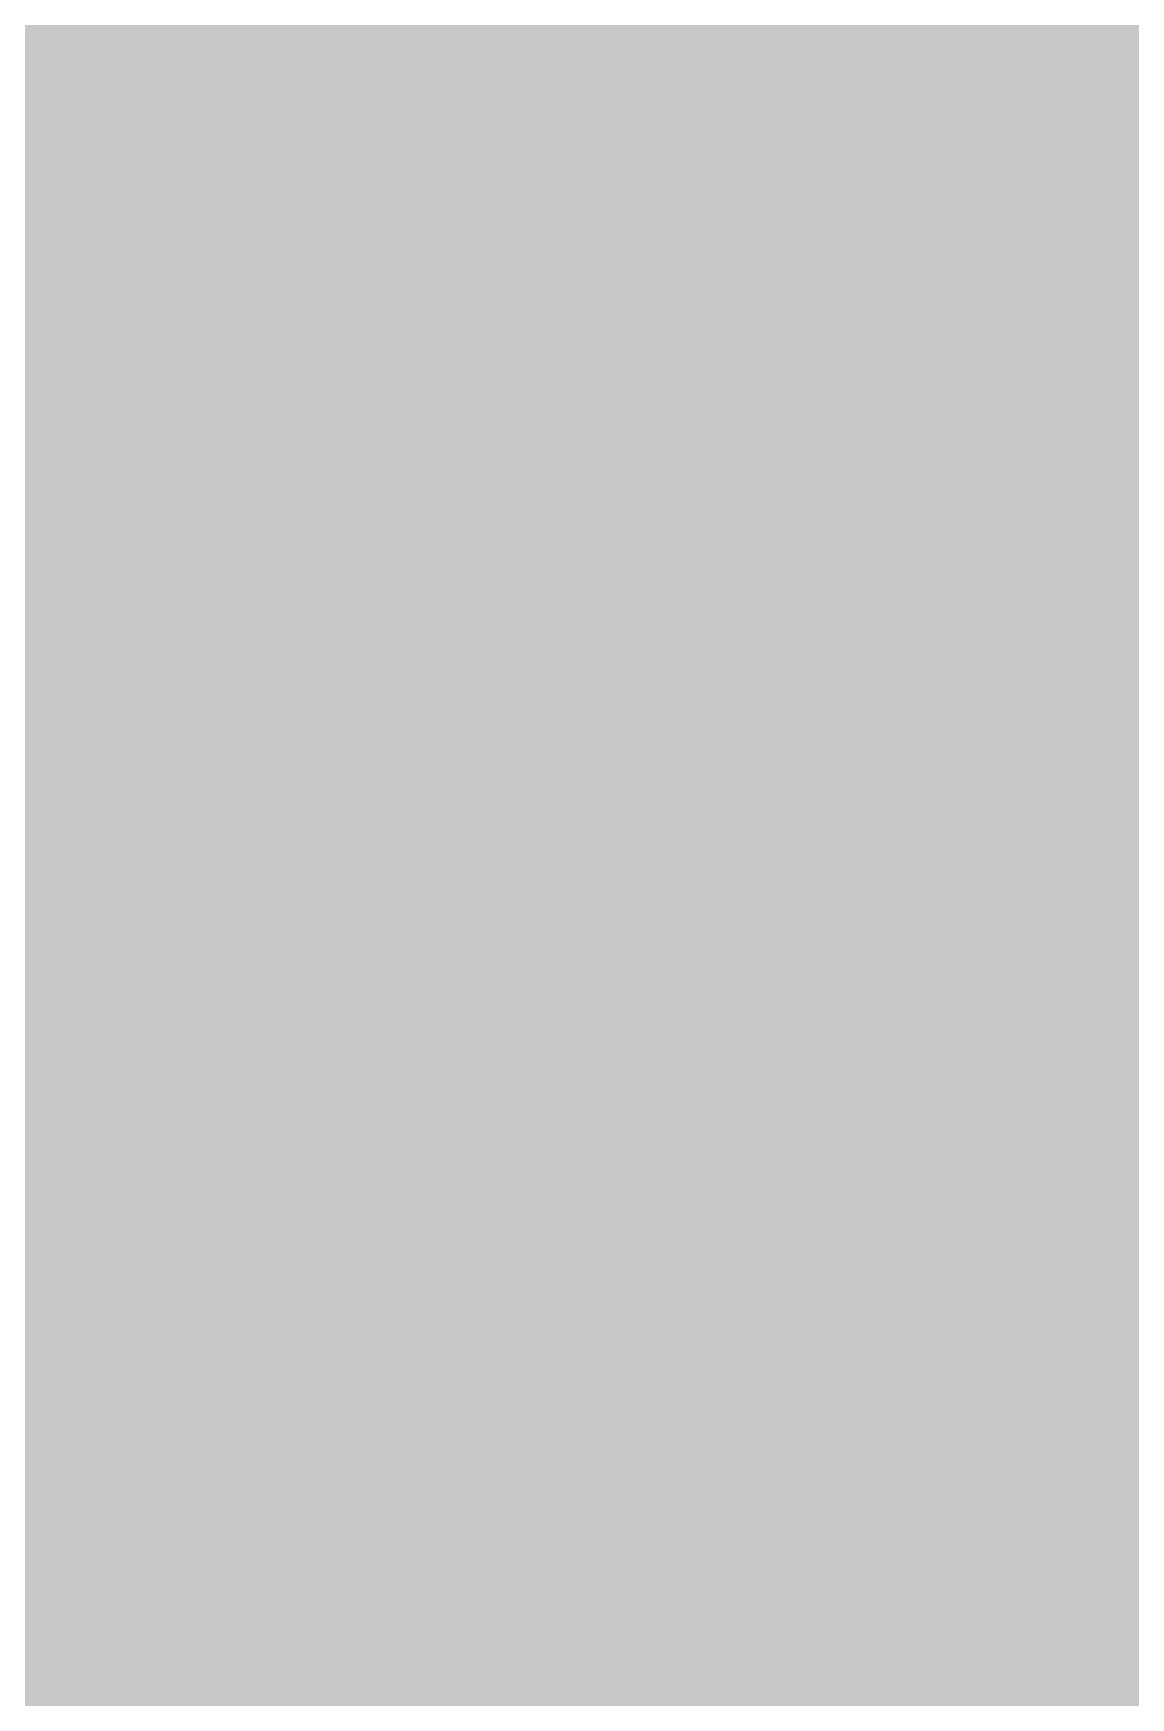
# Model space of a CAD drawing. Header units: inches. Extents: x -2 to 289, y -4 to 187.
# Drawn here: x 33.831 to 34.747, y 6.303 to 7.693 of the extents above; entities that cross this region are included whole.
import ezdxf

# ---------------------------------------------------------------- set-up
doc = ezdxf.new("R2010")
doc.units = ezdxf.units.IN
for name, color, linetype in [('Bottom Layer', 5, 'Continuous'), ('Bottom Solder', 6, 'Continuous'), ('Drill Drawing', 1, 'Continuous'), ('Layer 1', 16, 'Continuous'), ('Layer 2', 76, 'Continuous'), ('Multi-Layer', 9, 'Continuous'), ('Pad Holes', 156, 'Continuous'), ('Top Layer', 1, 'Continuous'), ('Top Solder', 216, 'Continuous')]:
    doc.layers.add(name, color=color, linetype=linetype)

# ---------------------------------------------------------------- blocks, each defined once
blk = doc.blocks.new('471KD10J_47')
at = {"layer": 'Bottom Layer'}
h = blk.add_hatch(color=5, dxfattribs=at)
edge = h.paths.add_edge_path()
edge.add_arc((3.74904, -1.1), 1, 0, 360)
at = {"layer": 'Bottom Solder'}
h = blk.add_hatch(color=6, dxfattribs=at)
edge = h.paths.add_edge_path()
edge.add_arc((3.74904, -1.1), 1.0508, 0, 360)
at = {"layer": 'Layer 1'}
h = blk.add_hatch(color=16, dxfattribs=at)
edge = h.paths.add_edge_path()
edge.add_arc((3.74904, -1.1), 1, 0, 360)
at = {"layer": 'Layer 2'}
h = blk.add_hatch(color=76, dxfattribs=at)
edge = h.paths.add_edge_path()
edge.add_arc((3.74904, -1.1), 1, 0, 360)
at = {"layer": 'Multi-Layer'}
h = blk.add_hatch(color=9, dxfattribs=at)
edge = h.paths.add_edge_path()
edge.add_arc((3.74904, -1.1), 1, 0, 360)
at = {"layer": 'Pad Holes'}
h = blk.add_hatch(color=7, dxfattribs=at)
edge = h.paths.add_edge_path()
edge.add_arc((3.74904, -1.1), 0.59995, 0, 360)
at = {"layer": 'Top Layer'}
h = blk.add_hatch(color=1, dxfattribs=at)
edge = h.paths.add_edge_path()
edge.add_arc((3.74904, -1.1), 1, 0, 360)
at = {"layer": 'Top Solder'}
h = blk.add_hatch(color=216, dxfattribs=at)
edge = h.paths.add_edge_path()
edge.add_arc((3.74904, -1.1), 1.0508, 0, 360)

msp = doc.modelspace()

# ---------------------------------------------------------------- linework, layer by layer
at = {"layer": 'Bottom Layer', "const_width": 1.27}
msp.add_lwpolyline([(34.445, 0.3765), (34.445, 7.3914)], dxfattribs=at)
at = {"layer": 'Bottom Layer', "const_width": 0.635}
msp.add_lwpolyline([(34.1275, 7.3914, 1), (34.7625, 7.3914, 1)], format="xyb", close=True, dxfattribs=at)
at = {"layer": 'Drill Drawing', "const_width": 0.0508}
for points in [[(34.318, 7.5184), (34.445, 7.6454)], [(34.445, 7.6454), (34.572, 7.5184)], [(34.3688, 7.4676), (34.445, 7.5438)], [(34.445, 7.5438), (34.5212, 7.4676)], [(34.191, 7.5184), (34.318, 7.3914)], [(34.191, 7.5184), (34.318, 7.5184)], [(34.572, 7.5184), (34.699, 7.5184)], [(34.572, 7.3914), (34.699, 7.5184)], [(34.2926, 7.4676), (34.3688, 7.3914)], [(34.2926, 7.4676), (34.3688, 7.4676)], [(34.5212, 7.4676), (34.5974, 7.4676)], [(34.5212, 7.3914), (34.5974, 7.4676)], [(34.191, 7.2644), (34.318, 7.3914)], [(34.2926, 7.3152), (34.3688, 7.3914)], [(34.5212, 7.3914), (34.5974, 7.3152)], [(34.572, 7.3914), (34.699, 7.2644)], [(34.2926, 7.3152), (34.3688, 7.3152)], [(34.3688, 7.3152), (34.445, 7.239)], [(34.445, 7.239), (34.5212, 7.3152)], [(34.5212, 7.3152), (34.5974, 7.3152)], [(34.191, 7.2644), (34.318, 7.2644)], [(34.318, 7.2644), (34.445, 7.1374)], [(34.445, 7.1374), (34.572, 7.2644)], [(34.572, 7.2644), (34.699, 7.2644)]]:
    msp.add_lwpolyline(points, dxfattribs=at)
at = {"layer": 'Drill Drawing', "const_width": 0.0254}
for points in [[(34.4323, 7.6454, 1), (34.4577, 7.6454, 1)], [(34.4323, 7.6454, 1), (34.4577, 7.6454, 1)], [(34.4323, 7.5438, 1), (34.4577, 7.5438, 1)], [(34.4323, 7.5438, 1), (34.4577, 7.5438, 1)], [(34.1783, 7.5184, 1), (34.2037, 7.5184, 1)], [(34.1783, 7.5184, 1), (34.2037, 7.5184, 1)], [(34.3053, 7.5184, 1), (34.3307, 7.5184, 1)], [(34.3053, 7.5184, 1), (34.3307, 7.5184, 1)], [(34.5593, 7.5184, 1), (34.5847, 7.5184, 1)], [(34.5593, 7.5184, 1), (34.5847, 7.5184, 1)], [(34.6863, 7.5184, 1), (34.7117, 7.5184, 1)], [(34.6863, 7.5184, 1), (34.7117, 7.5184, 1)], [(34.2799, 7.4676, 1), (34.3053, 7.4676, 1)], [(34.2799, 7.4676, 1), (34.3053, 7.4676, 1)], [(34.3561, 7.4676, 1), (34.3815, 7.4676, 1)], [(34.3561, 7.4676, 1), (34.3815, 7.4676, 1)], [(34.5085, 7.4676, 1), (34.5339, 7.4676, 1)], [(34.5085, 7.4676, 1), (34.5339, 7.4676, 1)], [(34.5847, 7.4676, 1), (34.6101, 7.4676, 1)], [(34.5847, 7.4676, 1), (34.6101, 7.4676, 1)], [(34.3053, 7.3914, 1), (34.3307, 7.3914, 1)], [(34.3053, 7.3914, 1), (34.3307, 7.3914, 1)], [(34.3561, 7.3914, 1), (34.3815, 7.3914, 1)], [(34.3561, 7.3914, 1), (34.3815, 7.3914, 1)], [(34.5085, 7.3914, 1), (34.5339, 7.3914, 1)], [(34.5085, 7.3914, 1), (34.5339, 7.3914, 1)], [(34.5593, 7.3914, 1), (34.5847, 7.3914, 1)], [(34.5593, 7.3914, 1), (34.5847, 7.3914, 1)], [(34.2799, 7.3152, 1), (34.3053, 7.3152, 1)], [(34.2799, 7.3152, 1), (34.3053, 7.3152, 1)], [(34.3561, 7.3152, 1), (34.3815, 7.3152, 1)], [(34.3561, 7.3152, 1), (34.3815, 7.3152, 1)], [(34.5085, 7.3152, 1), (34.5339, 7.3152, 1)], [(34.5085, 7.3152, 1), (34.5339, 7.3152, 1)], [(34.5847, 7.3152, 1), (34.6101, 7.3152, 1)], [(34.5847, 7.3152, 1), (34.6101, 7.3152, 1)], [(34.1783, 7.2644, 1), (34.2037, 7.2644, 1)], [(34.1783, 7.2644, 1), (34.2037, 7.2644, 1)], [(34.3053, 7.2644, 1), (34.3307, 7.2644, 1)], [(34.3053, 7.2644, 1), (34.3307, 7.2644, 1)], [(34.5593, 7.2644, 1), (34.5847, 7.2644, 1)], [(34.5593, 7.2644, 1), (34.5847, 7.2644, 1)], [(34.6863, 7.2644, 1), (34.7117, 7.2644, 1)], [(34.6863, 7.2644, 1), (34.7117, 7.2644, 1)], [(34.4323, 7.239, 1), (34.4577, 7.239, 1)], [(34.4323, 7.239, 1), (34.4577, 7.239, 1)], [(34.4323, 7.1374, 1), (34.4577, 7.1374, 1)], [(34.4323, 7.1374, 1), (34.4577, 7.1374, 1)]]:
    msp.add_lwpolyline(points, format="xyb", close=True, dxfattribs=at)
at = {"layer": 'Top Layer', "const_width": 1.27}
msp.add_lwpolyline([(22.5298, 7.3914), (34.445, 7.3914)], dxfattribs=at)
at = {"layer": 'Top Layer', "const_width": 0.635}
msp.add_lwpolyline([(34.1275, 7.3914, 1), (34.7625, 7.3914, 1)], format="xyb", close=True, dxfattribs=at)

# ---------------------------------------------------------------- block references
at = {"rotation": 270}
msp.add_blockref('471KD10J_47', (35.545, 11.1404), dxfattribs=at)

doc.saveas('drawing.dxf')
